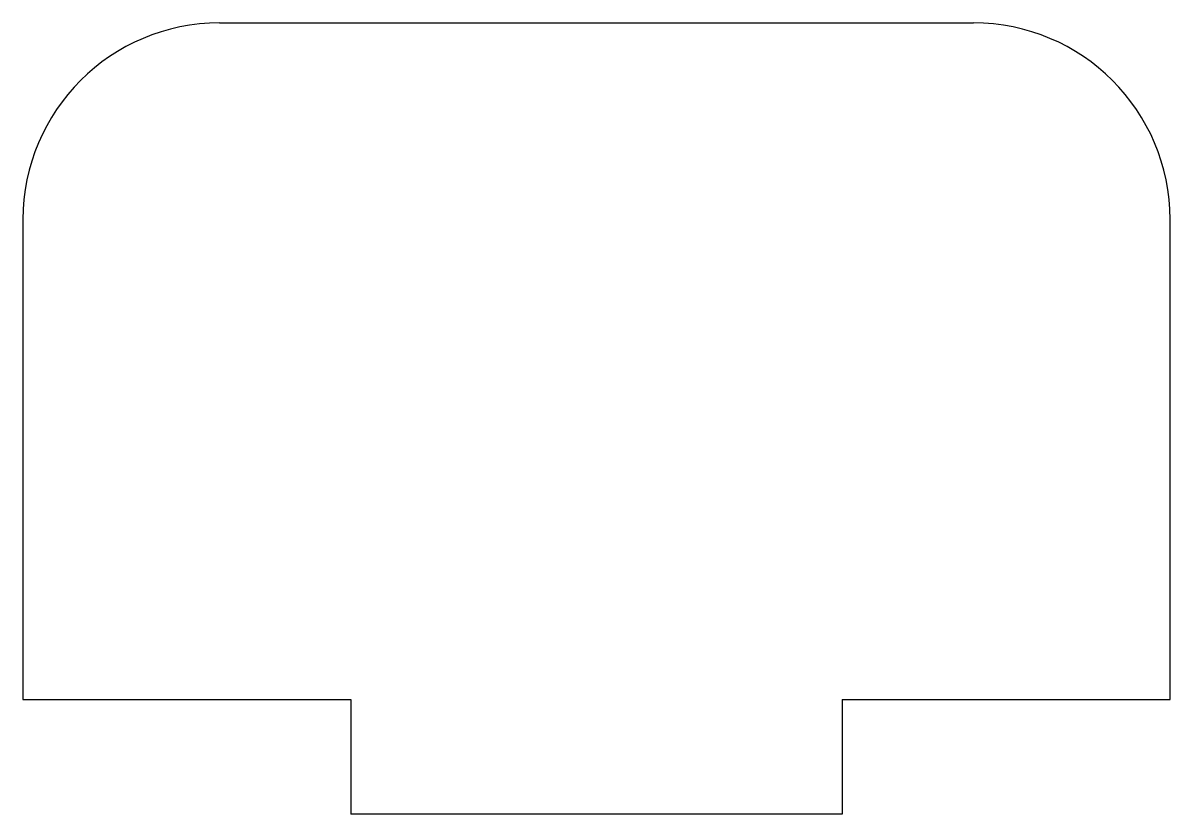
# Model space of a CAD drawing. Header units: millimetres. Extents: x 1143.5 to 1213.5, y -960.3 to -912.
import ezdxf

# ---------------------------------------------------------------- set-up
doc = ezdxf.new("R2010")
doc.units = ezdxf.units.MM

msp = doc.modelspace()

# ---------------------------------------------------------------- linework, layer by layer
for p, q in [((1155.5, -912.016, -30.023), (1201.5, -912.016, -30.023)), ((1143.5, -924.016, -30.023), (1143.5, -953.327, -30.023)), ((1213.5, -953.327, -30.023), (1213.5, -924.016, -30.023)), ((1143.5, -953.327, -30.023), (1163.5, -953.327, -30.023)), ((1163.5, -953.327, -30.023), (1163.5, -960.327, -30.023)), ((1193.5, -953.327, -30.023), (1193.5, -960.327, -30.023)), ((1193.5, -953.327, -30.023), (1213.5, -953.327, -30.023)), ((1193.5, -960.327, -30.023), (1163.5, -960.327, -30.023))]:
    msp.add_line(p, q)
for centre, start, end in [((1155.5, -924.016, -30.023), 90, 180), ((1201.5, -924.016, -30.023), 0, 90)]:
    msp.add_arc(centre, 12, start, end)

doc.saveas('drawing.dxf')
